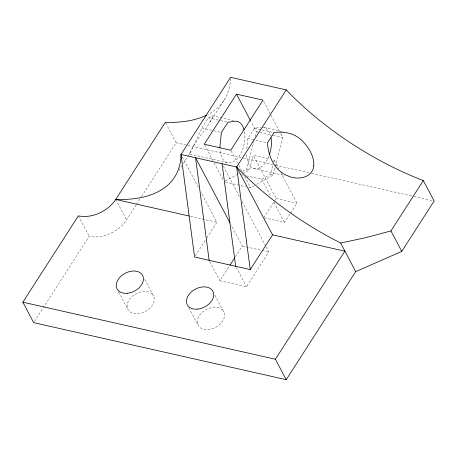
<?xml version="1.0" encoding="UTF-8"?>
<svg xmlns="http://www.w3.org/2000/svg" width="457" height="457" viewBox="0 0 457 457"><rect width="100%" height="100%" fill="white"/><g stroke="black" fill="none" stroke-linecap="round" stroke-linejoin="round"><path stroke-width="0.34" stroke-dasharray="2.29 1.71" d="M246.837 148.793L247.923 138.471L254.503 128.24L260.821 127.354M242.461 171.444L246.74 169.021L253.864 141.373M255.109 136.534L256.36 131.696L250.722 121.054M242.638 173.609L249.602 169.667L253.304 155.3L269.95 159.059M246.443 175.848L261.701 179.293L270.407 174.368L272.875 164.788M273.583 162.052L274.109 159.996L272.72 159.682M256.771 184.348L273.269 175.014L275.228 167.411M275.405 166.719L282.889 137.688L280.895 133.93M227.158 162.566L189.358 154.032C194.099 142.35 203.582 132.804 210.071 121.922L224.93 98.826M187.901 156.408C195.762 144.104 199.475 129.525 208.426 117.837L212.482 115.804L233.647 120.579M210.071 121.922L212.214 117.837L212.482 115.804M34.446 321.448L89.189 236.309A28.94 20.102 -27.9 0 0 126.555 219.886L136.169 204.936M136.552 204.342L140.013 198.961M141.55 196.567L176.151 142.755L165.325 122.316M178.761 170.621L181.806 165.885M183.331 163.515L187.519 157.002M195.345 255.817L206.507 238.457M206.895 237.857L216.904 222.285L200.943 192.14M266.151 246.963L268.819 252.007L246.489 286.739L219.96 280.747L229.585 265.78M235.361 256.8L242.29 246.02L231.276 225.21M263.746 217.749L276.154 198.452L253.304 155.3M264.443 217.903L284.551 222.445L290.195 213.676M290.566 213.093L296.959 203.154L280.735 172.506M190.186 152.855L189.358 154.032M225.352 181.121L236.355 174.9M236.966 174.551L238.8 173.517M240.896 174.591L242.056 173.934M248.619 187.341L250.659 187.804L254.326 185.731M264.272 127.497L284.071 131.964M208.426 117.837L219.886 120.425M220.56 120.574L227.974 122.248M254.503 128.24L261.244 129.759M261.918 129.914L274.051 132.656M256.36 131.696L259.079 132.313M259.759 132.467L272.68 135.386M273.366 135.54L282.889 137.688M201.845 128.069L213.305 130.656M213.979 130.805L221.394 132.479M247.923 138.471L266.797 142.733M176.151 142.755L187.279 145.269M187.97 145.429L242.913 157.831M243.604 157.991L272.812 164.583M275.594 165.211L311.063 173.22M311.754 173.38L413.288 196.304M413.985 196.459L434.15 201.011M253.686 168.559L285.305 175.699M246.74 169.021L249.602 169.667M270.407 174.368L273.269 175.014M242.284 174.905L243.672 175.22M225.495 182.12L245.9 186.73M276.154 198.452L296.959 203.154M190.569 216.344L216.904 222.285M242.29 246.02L261.335 250.322M262.021 250.476L268.819 252.007M263.655 101.368L270.618 114.518M270.95 115.141L280.564 133.307M274.109 159.996L279.078 169.376M261.701 179.293L270.978 196.801M273.954 202.434L284.551 222.445M231.099 150.856L238.394 164.634M238.725 165.263L242.039 171.524M244.695 176.533L250.659 187.804M223.416 166.257L239.776 197.156M242.113 201.566L265.814 246.334M204.57 144.869L212.859 160.521M214.184 163.029L223.467 180.561M182.32 156.968L198.949 188.37M236.32 267.534L246.489 286.739M209.792 261.547L219.96 280.747M214.904 295.131L223.764 311.857A14.47 10.054 -27.9 0 1 208.341 329.577A14.47 10.054 -27.9 0 1 200.577 313.988A14.47 10.054 -27.9 0 1 223.764 311.857M188.838 307.744L198.024 325.087M115.73 199.441L126.555 219.886M144.686 279.278L153.541 296.005A14.47 10.054 -27.9 0 1 138.117 313.719A14.47 10.054 -27.9 0 1 130.359 298.13A14.47 10.054 -27.9 0 1 153.541 296.005M78.37 215.864L89.189 236.309M118.62 291.886L127.806 309.235M262.227 127.16A21.222 11.865 -77.3 0 1 270.641 135.843M268.979 155.826A21.222 11.865 -77.3 0 1 255.143 168.862A21.222 11.865 -77.3 0 1 246.5 153.678M244.512 131.696A21.222 11.865 -77.3 0 1 234.601 160.99A21.222 11.865 -77.3 0 1 220.017 149.073M230.545 78.707A184.777 83.648 32.7 0 1 207.884 114.524"/><path stroke-width="0.69" d="M22.85 302.203L78.37 215.864A28.94 20.102 -27.9 0 0 115.73 199.441A184.777 83.648 32.7 0 0 180.989 154.455L230.585 77.33L286.242 89.898A184.777 83.648 32.7 0 0 381.983 161.601L390.249 165.897A184.777 83.648 32.7 0 0 423.325 180.572L434.15 201.011L401.772 251.373L355.689 271.624L286.213 379.67L33.675 322.648L22.85 302.203L275.388 359.231L286.213 379.67M236.463 94.125L204.239 144.241L230.768 150.227L262.992 100.112L236.463 94.125L250.39 120.425M355.689 271.624L340.659 243.027L332.393 238.731A184.777 83.648 32.7 0 1 236.646 167.022L180.989 154.455L194.573 257.017L250.23 269.584L236.646 167.022L286.242 89.898M229.974 265.18L234.59 257.994M250.23 269.584L272.561 234.852L236.646 167.022M275.388 359.231L344.864 251.179L272.561 234.852M340.659 243.027L365.72 237.686L390.946 230.928L423.325 180.572M189.187 216.03L115.73 199.441L165.325 122.316A184.777 83.648 32.7 0 0 206.655 115.147M390.946 230.928L401.772 251.373M229.94 222.69L195.556 157.745L209.135 260.307M222.079 163.737L235.663 266.294M244.112 129.857A21.222 11.865 -77.3 0 0 235.703 121.174L227.974 122.248L221.394 132.479L220.017 145.56A21.222 11.865 -77.3 0 0 219.971 147.691M271.041 137.683A21.222 11.865 -77.3 0 1 269.396 154.689M313.805 165.337C313.056 178.304 296.884 180.561 287.39 175.637C274.24 170.381 268.328 156.191 267.471 142.887L274.051 132.656C284.865 130.936 296.285 133.69 303.591 142.213C309.366 148.485 314.079 156.557 313.805 165.337M127.292 293.274A14.47 10.054 -27.9 0 0 142.715 275.56A14.47 10.054 -27.9 0 0 119.534 277.685A14.47 10.054 -27.9 0 0 127.292 293.274M197.515 309.132A14.47 10.054 -27.9 0 0 212.939 291.417A14.47 10.054 -27.9 0 0 189.758 293.543A14.47 10.054 -27.9 0 0 197.515 309.132"/></g></svg>
